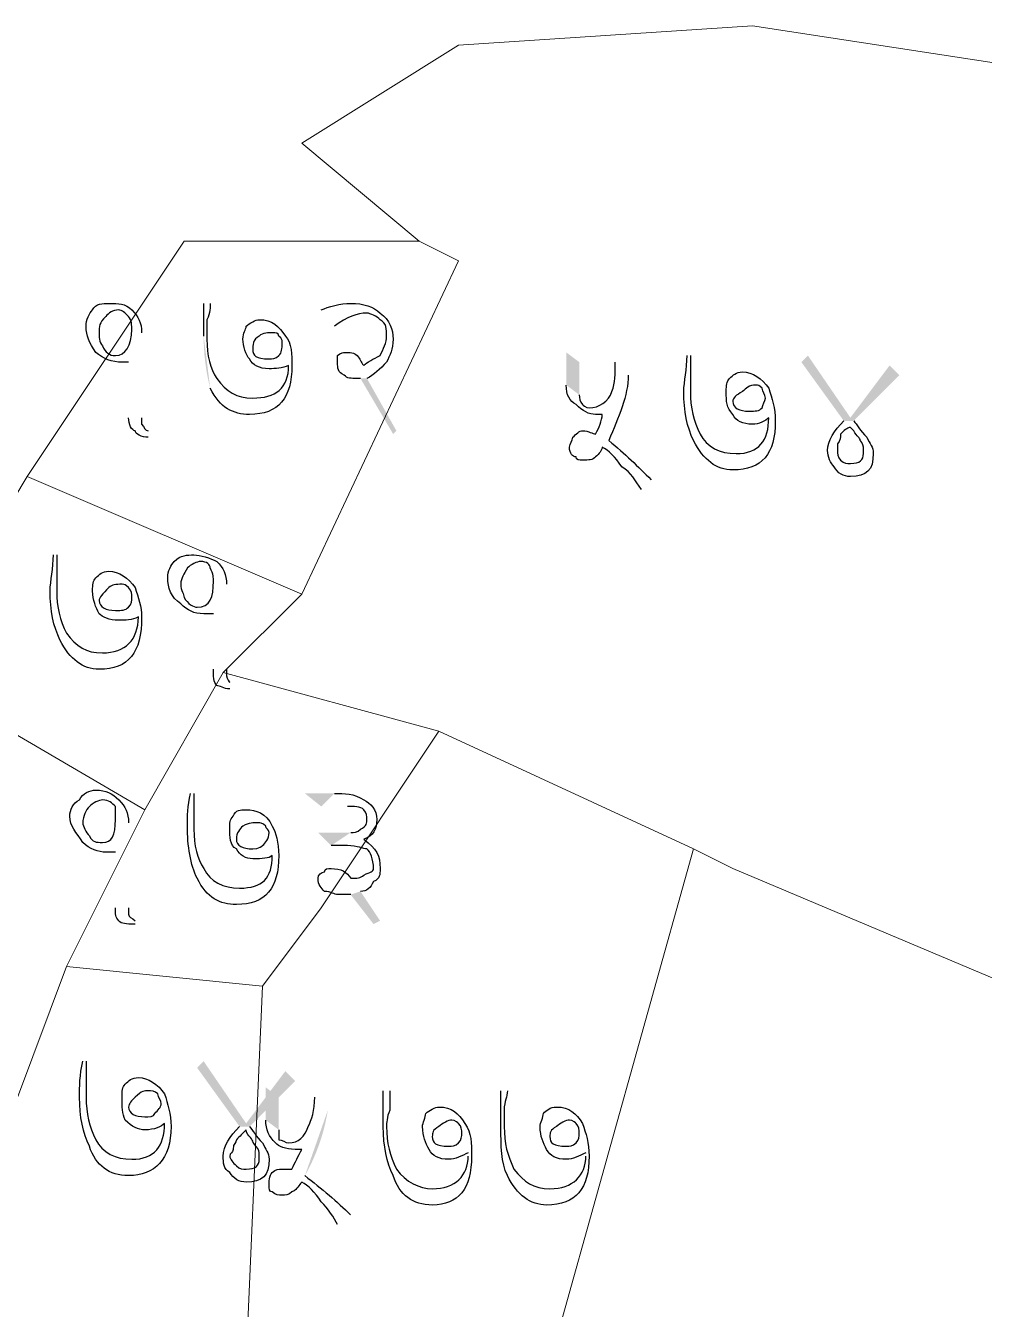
# Model space of a CAD drawing. Header units: metres. Extents: x 345912 to 349030, y 3061206 to 3061792.
# Drawn here: x 346100.48 to 346115.39, y 3061374.99 to 3061394.95 of the extents above; entities that cross this region are included whole.
import ezdxf

# ---------------------------------------------------------------- set-up
doc = ezdxf.new("R2010")
doc.units = ezdxf.units.M
doc.header["$MEASUREMENT"] = 0
doc.layers.add('PDF5_Geometry', color=7, linetype='Continuous')
doc.layers.add('PDF5_Solid Fills', color=7, linetype='Continuous')

msp = doc.modelspace()

# ---------------------------------------------------------------- hatches: boundary and pattern name
at = {"layer": 'PDF5_Solid Fills', "transparency": 33554559}
h = msp.add_hatch(color=256, dxfattribs=at)
h.paths.add_polyline_path([(346102.28373, 3061390.17124), (346102.28373, 3061388.85044)], flags=0)
h.paths.add_polyline_path([(346102.38533, 3061388.64724), (346102.38533, 3061388.54564)], flags=0)
h.paths.add_polyline_path([(346103.24893, 3061390.12044, 0.06459422), (346103.35053, 3061389.30764)], flags=0)
h.paths.add_polyline_path([(346103.24893, 3061390.62844), (346103.35053, 3061390.62844)], flags=0)
h.paths.add_polyline_path([(346104.56973, 3061389.66324), (346104.56973, 3061389.66324)], flags=0)
h.paths.add_polyline_path([(346105.28093, 3061390.27284), (346105.07773, 3061390.52684)], flags=0)
h.paths.add_polyline_path([(346105.78893, 3061389.46004), (346106.24613, 3061388.64724), (346106.19533, 3061388.59644), (346105.68733, 3061389.46004)], flags=0)
h = msp.add_hatch(color=256, dxfattribs=at)
h.paths.add_polyline_path([(346109.64974, 3061389.71404), (346109.85294, 3061389.51084)], flags=0)
h.paths.add_polyline_path([(346110.20854, 3061387.88524), (346110.05614, 3061387.73284)], flags=0)
h.paths.add_polyline_path([(346108.88774, 3061389.35844), (346108.88774, 3061389.86644), (346109.09094, 3061389.71404), (346109.09094, 3061389.20604)], flags=0)
h.paths.add_polyline_path([(346110.76734, 3061389.81564), (346110.81814, 3061389.81564)], flags=0)
h.paths.add_polyline_path([(346112.03734, 3061388.85044), (346112.03734, 3061388.85044)], flags=0)
h.paths.add_polyline_path([(346113.20574, 3061388.79964), (346112.54534, 3061389.71404), (346112.64694, 3061389.81564), (346113.30734, 3061388.85044), (346113.91694, 3061389.66324), (346114.06934, 3061389.51084), (346113.35814, 3061388.79964)], flags=0)
h = msp.add_hatch(color=256, dxfattribs=at)
h.paths.add_polyline_path([(346102.08054, 3061382.55123), (346102.08054, 3061381.23043)], flags=0)
h.paths.add_polyline_path([(346102.18214, 3061381.02723), (346102.18214, 3061380.97643)], flags=0)
h.paths.add_polyline_path([(346103.04574, 3061383.00843), (346103.09654, 3061383.00843)], flags=0)
h.paths.add_polyline_path([(346104.31574, 3061382.04323), (346104.31574, 3061382.04323)], flags=0)
h.paths.add_polyline_path([(346105.07774, 3061382.80523), (346104.82374, 3061383.00843), (346105.28094, 3061383.00843)], flags=0)
h.paths.add_polyline_path([(346105.68734, 3061381.48443), (346105.99214, 3061381.02723), (346105.89054, 3061380.97643), (346105.53494, 3061381.43363)], flags=0)
h.paths.add_polyline_path([(346105.23014, 3061382.19563), (346105.02694, 3061382.39883), (346105.53494, 3061382.39883)], flags=0)
h = msp.add_hatch(color=256, dxfattribs=at)
h.paths.add_polyline_path([(346100.40414, 3061378.38564), (346100.40414, 3061377.06484)], flags=0)
h.paths.add_polyline_path([(346100.45494, 3061376.86164), (346100.45494, 3061376.76004)], flags=0)
h.paths.add_polyline_path([(346101.36934, 3061378.84284), (346101.42014, 3061378.84284)], flags=0)
h.paths.add_polyline_path([(346102.63934, 3061377.87764), (346102.63934, 3061377.87764)], flags=0)
h.paths.add_polyline_path([(346103.80774, 3061377.82684), (346103.14734, 3061378.74124), (346103.24894, 3061378.84284), (346103.90934, 3061377.87764), (346104.51894, 3061378.69044), (346104.67134, 3061378.53804), (346103.96014, 3061377.82684)], flags=0)
h = msp.add_hatch(color=256, dxfattribs=at)
h.paths.add_polyline_path([(346104.97613, 3061378.28403), (346105.17933, 3061378.08083)], flags=0)
h.paths.add_polyline_path([(346104.82373, 3061377.06483, 0.08894398), (346105.17933, 3061378.08083)], flags=0)
h.paths.add_polyline_path([(346105.53493, 3061376.45523), (346105.33173, 3061376.30283)], flags=0)
h.paths.add_polyline_path([(346104.21413, 3061377.92843), (346104.21413, 3061378.43643), (346104.41733, 3061378.28403), (346104.41733, 3061377.77603)], flags=0)
h.paths.add_polyline_path([(346106.04293, 3061378.38563), (346106.14453, 3061378.38563)], flags=0)
h.paths.add_polyline_path([(346107.36373, 3061377.36963), (346107.36373, 3061377.42043)], flags=0)
h.paths.add_polyline_path([(346107.87173, 3061378.38563), (346107.97333, 3061378.38563)], flags=0)
h.paths.add_polyline_path([(346109.19253, 3061377.36963), (346109.19253, 3061377.42043)], flags=0)

# ---------------------------------------------------------------- linework, layer by layer
at = {"layer": 'PDF5_Geometry', "lineweight": 9}
msp.add_lwpolyline([(346115.74574, 3061394.33684), (346111.78333, 3061394.94644), (346107.21134, 3061394.64164), (346104.77294, 3061393.11764), (346106.60175, 3061391.59364), (346102.94414, 3061391.59364), (346100.50574, 3061387.93604), (346098.67694, 3061384.88803), (346095.01933, 3061379.70645), (346099.28653, 3061375.43925), (346099.28653, 3061373.61044), (346098.98175, 3061369.95284), (346100.20094, 3061366.60004), (346085.26574, 3061365.99044)], dxfattribs=at)
msp.add_lwpolyline([(346115.74574, 3061394.33684), (346111.78333, 3061394.94644), (346107.21134, 3061394.64164), (346104.77294, 3061393.11764), (346106.60175, 3061391.59364), (346102.94414, 3061391.59364), (346100.50574, 3061387.93604), (346098.67694, 3061384.88803), (346095.01933, 3061379.70645), (346099.28653, 3061375.43925), (346099.28653, 3061373.61044), (346098.98175, 3061369.95284), (346100.20094, 3061366.60004), (346085.26574, 3061365.99044)], dxfattribs=at)
for points in [[(346116.96493, 3061394.33684), (346117.26974, 3061379.40164), (346111.47854, 3061381.84004), (346110.86895, 3061382.14485), (346106.90653, 3061383.97365), (346103.55373, 3061384.88803), (346104.77294, 3061386.10724), (346107.21134, 3061391.28884), (346106.60175, 3061391.59364), (346104.77294, 3061393.11764), (346107.21134, 3061394.64164), (346111.78333, 3061394.94644), (346115.74574, 3061394.33684)], [(346116.96493, 3061394.33684), (346117.26974, 3061379.40164), (346111.47854, 3061381.84004), (346110.86895, 3061382.14485), (346106.90653, 3061383.97365), (346103.55373, 3061384.88803), (346104.77294, 3061386.10724), (346107.21134, 3061391.28884), (346106.60175, 3061391.59364), (346104.77294, 3061393.11764), (346107.21134, 3061394.64164), (346111.78333, 3061394.94644), (346115.74574, 3061394.33684)], [(346106.60175, 3061391.59364), (346107.21134, 3061391.28884), (346104.77294, 3061386.10724), (346100.50574, 3061387.93604), (346102.94414, 3061391.59364)], [(346106.60175, 3061391.59364), (346107.21134, 3061391.28884), (346104.77294, 3061386.10724), (346100.50574, 3061387.93604), (346102.94414, 3061391.59364)], [(346104.77294, 3061386.10724), (346103.55373, 3061384.88803), (346102.33455, 3061382.75444), (346098.67694, 3061384.88803), (346100.50574, 3061387.93604)], [(346104.77294, 3061386.10724), (346103.55373, 3061384.88803), (346102.33455, 3061382.75444), (346098.67694, 3061384.88803), (346100.50574, 3061387.93604)], [(346102.33455, 3061382.75444), (346101.11534, 3061380.31604), (346099.28653, 3061375.43925), (346095.01933, 3061379.70645), (346098.67694, 3061384.88803)], [(346102.33455, 3061382.75444), (346101.11534, 3061380.31604), (346099.28653, 3061375.43925), (346095.01933, 3061379.70645), (346098.67694, 3061384.88803)], [(346106.90653, 3061383.97365), (346105.07773, 3061381.23044), (346104.16333, 3061380.01123), (346101.11534, 3061380.31604), (346102.33455, 3061382.75444), (346103.55373, 3061384.88803)], [(346106.90653, 3061383.97365), (346105.07773, 3061381.23044), (346104.16333, 3061380.01123), (346101.11534, 3061380.31604), (346102.33455, 3061382.75444), (346103.55373, 3061384.88803)], [(346110.86895, 3061382.14485), (346108.73534, 3061374.52485), (346106.60175, 3061366.60004), (346105.68734, 3061366.90485), (346104.16333, 3061367.51444), (346103.85854, 3061373.00085), (346104.16333, 3061380.01123), (346105.07773, 3061381.23044), (346106.90653, 3061383.97365)], [(346110.86895, 3061382.14485), (346108.73534, 3061374.52485), (346106.60175, 3061366.60004), (346105.68734, 3061366.90485), (346104.16333, 3061367.51444), (346103.85854, 3061373.00085), (346104.16333, 3061380.01123), (346105.07773, 3061381.23044), (346106.90653, 3061383.97365)], [(346117.26974, 3061379.40164), (346117.57455, 3061379.40164), (346118.18414, 3061379.40164), (346120.62254, 3061379.40164), (346120.62254, 3061376.35365), (346116.35534, 3061365.07604), (346115.13613, 3061365.07604), (346107.82094, 3061366.29523), (346106.60175, 3061366.60004), (346108.73534, 3061374.52485), (346110.86895, 3061382.14485), (346111.47854, 3061381.84004)], [(346117.26974, 3061379.40164), (346117.57455, 3061379.40164), (346118.18414, 3061379.40164), (346120.62254, 3061379.40164), (346120.62254, 3061376.35365), (346116.35534, 3061365.07604), (346115.13613, 3061365.07604), (346107.82094, 3061366.29523), (346106.60175, 3061366.60004), (346108.73534, 3061374.52485), (346110.86895, 3061382.14485), (346111.47854, 3061381.84004)], [(346104.16333, 3061380.01123), (346103.85854, 3061373.00085), (346099.28653, 3061373.61044), (346099.28653, 3061375.43925), (346101.11534, 3061380.31604)], [(346104.16333, 3061380.01123), (346103.85854, 3061373.00085), (346099.28653, 3061373.61044), (346099.28653, 3061375.43925), (346101.11534, 3061380.31604)]]:
    msp.add_lwpolyline(points, close=True, dxfattribs=at)
at = {"layer": 'PDF5_Geometry', "lineweight": 25}
for points in [[(346101.42013, 3061390.27284), (346101.42013, 3061390.37444), (346101.47093, 3061390.47604), (346101.52173, 3061390.52684)], [(346101.52173, 3061390.52684), (346101.57253, 3061390.62844), (346101.67413, 3061390.62844), (346101.77573, 3061390.62844)], [(346101.92813, 3061390.52684), (346101.82653, 3061390.52684), (346101.77573, 3061390.47604), (346101.72493, 3061390.42524)], [(346101.77573, 3061390.62844), (346101.92813, 3061390.62844), (346102.02973, 3061390.62844), (346102.13133, 3061390.52684)], [(346102.08053, 3061390.42524), (346102.02973, 3061390.47604), (346101.97893, 3061390.52684), (346101.92813, 3061390.52684)], [(346102.13133, 3061390.52684), (346102.23293, 3061390.42524), (346102.28373, 3061390.32364), (346102.28373, 3061390.17124)], [(346103.24893, 3061390.12044), (346103.24893, 3061390.27284), (346103.24893, 3061390.42524), (346103.24893, 3061390.62844)], [(346103.35053, 3061390.62844), (346103.35053, 3061390.57764), (346103.35053, 3061390.47604), (346103.29973, 3061390.37444)], [(346105.07773, 3061390.52684), (346105.17933, 3061390.57764), (346105.38253, 3061390.62844), (346105.53493, 3061390.62844)], [(346105.78893, 3061390.47604), (346105.63653, 3061390.47604), (346105.48413, 3061390.42524), (346105.28093, 3061390.27284)], [(346105.53493, 3061390.62844), (346105.73813, 3061390.62844), (346105.89053, 3061390.57764), (346105.99213, 3061390.47604)], [(346105.99213, 3061390.37444), (346105.94133, 3061390.42524), (346105.83973, 3061390.47604), (346105.78893, 3061390.47604)], [(346105.99213, 3061390.47604), (346106.14453, 3061390.37444), (346106.19533, 3061390.22204), (346106.19533, 3061390.06964)], [(346101.72493, 3061390.42524), (346101.62333, 3061390.32364), (346101.62333, 3061390.27284), (346101.62333, 3061390.17124)], [(346102.13133, 3061390.22204), (346102.13133, 3061390.27284), (346102.13133, 3061390.37444), (346102.08053, 3061390.42524)], [(346103.29973, 3061390.37444), (346103.29973, 3061390.22204), (346103.29973, 3061390.17124), (346103.29973, 3061390.06964)], [(346103.90933, 3061390.27284), (346103.96013, 3061390.32364), (346104.06173, 3061390.37444), (346104.11253, 3061390.37444)], [(346104.11253, 3061390.37444), (346104.31573, 3061390.37444), (346104.41733, 3061390.27284), (346104.51893, 3061390.12044)], [(346106.09373, 3061390.12044), (346106.09373, 3061390.22204), (346106.09373, 3061390.32364), (346105.99213, 3061390.37444)], [(346101.57253, 3061389.86644), (346101.47093, 3061390.01884), (346101.42013, 3061390.12044), (346101.42013, 3061390.27284)], [(346101.62333, 3061390.17124), (346101.62333, 3061390.12044), (346101.62333, 3061390.01884), (346101.67413, 3061389.96804)], [(346101.87733, 3061389.81564), (346102.02973, 3061389.81564), (346102.13133, 3061389.96804), (346102.13133, 3061390.22204)], [(346103.85853, 3061390.06964), (346103.85853, 3061390.17124), (346103.90933, 3061390.22204), (346103.90933, 3061390.27284)], [(346104.11253, 3061390.12044), (346104.01093, 3061390.06964), (346104.01093, 3061389.96804), (346104.01093, 3061389.91724)], [(346104.31573, 3061390.17124), (346104.26493, 3061390.17124), (346104.16333, 3061390.17124), (346104.11253, 3061390.12044)], [(346104.41733, 3061390.12044), (346104.41733, 3061390.17124), (346104.36653, 3061390.17124), (346104.31573, 3061390.17124)], [(346104.46813, 3061390.01884), (346104.46813, 3061390.06964), (346104.46813, 3061390.06964), (346104.41733, 3061390.12044)], [(346104.51893, 3061390.12044), (346104.62053, 3061390.01884), (346104.62053, 3061389.81564), (346104.62053, 3061389.66324)], [(346105.99213, 3061389.81564), (346106.04293, 3061389.91724), (346106.09373, 3061390.01884), (346106.09373, 3061390.12044)], [(346101.67413, 3061389.96804), (346101.72493, 3061389.86644), (346101.77573, 3061389.81564), (346101.87733, 3061389.81564)], [(346103.29973, 3061390.06964), (346103.29973, 3061389.81564), (346103.35053, 3061389.61244), (346103.45213, 3061389.46004)], [(346103.96013, 3061389.76484), (346103.90933, 3061389.81564), (346103.85853, 3061389.96804), (346103.85853, 3061390.06964)], [(346104.01093, 3061389.91724), (346104.01093, 3061389.81564), (346104.06173, 3061389.76484), (346104.26493, 3061389.76484)], [(346104.41733, 3061389.81564), (346104.46813, 3061389.86644), (346104.46813, 3061389.91724), (346104.46813, 3061390.01884)], [(346106.19533, 3061390.06964), (346106.19533, 3061389.91724), (346106.14453, 3061389.81564), (346106.09373, 3061389.71404)], [(346101.97893, 3061389.71404), (346101.82653, 3061389.71404), (346101.67413, 3061389.76484), (346101.57253, 3061389.86644)], [(346102.08053, 3061389.71404), (346102.02973, 3061389.71404), (346102.02973, 3061389.71404), (346101.97893, 3061389.71404)], [(346104.26493, 3061389.61244), (346104.11253, 3061389.61244), (346104.01093, 3061389.66324), (346103.96013, 3061389.76484)], [(346104.26493, 3061389.76484), (346104.31573, 3061389.76484), (346104.36653, 3061389.76484), (346104.41733, 3061389.81564)], [(346105.33173, 3061389.81564), (346105.38253, 3061389.86644), (346105.43333, 3061389.86644), (346105.43333, 3061389.86644)], [(346105.33173, 3061389.71404), (346105.33173, 3061389.76484), (346105.33173, 3061389.81564), (346105.33173, 3061389.81564)], [(346105.43333, 3061389.51084), (346105.33173, 3061389.56164), (346105.33173, 3061389.61244), (346105.33173, 3061389.71404)], [(346105.43333, 3061389.86644), (346105.53493, 3061389.86644), (346105.58573, 3061389.86644), (346105.63653, 3061389.81564)], [(346105.63653, 3061389.81564), (346105.68733, 3061389.76484), (346105.68733, 3061389.71404), (346105.73813, 3061389.66324)], [(346105.73813, 3061389.66324), (346105.78893, 3061389.71404), (346105.89053, 3061389.76484), (346105.99213, 3061389.81564)], [(346106.09373, 3061389.71404), (346105.99213, 3061389.61244), (346105.89053, 3061389.51084), (346105.78893, 3061389.46004)], [(346109.59894, 3061389.25684), (346109.64974, 3061389.40924), (346109.64974, 3061389.51084), (346109.64974, 3061389.71404)], [(346110.71654, 3061389.25684), (346110.71654, 3061389.40924), (346110.76734, 3061389.61244), (346110.76734, 3061389.81564)], [(346110.81814, 3061389.81564), (346110.81814, 3061389.76484), (346110.81814, 3061389.66324), (346110.81814, 3061389.51084)], [(346104.62053, 3061389.66324), (346104.62053, 3061389.15524), (346104.41733, 3061388.90124), (346103.96013, 3061388.90124)], [(346104.01093, 3061389.15524), (346104.36653, 3061389.15524), (346104.56973, 3061389.30764), (346104.56973, 3061389.66324)], [(346104.56973, 3061389.66324), (346104.46813, 3061389.61244), (346104.36653, 3061389.61244), (346104.26493, 3061389.61244)], [(346105.63653, 3061389.46004), (346105.53493, 3061389.46004), (346105.48413, 3061389.46004), (346105.43333, 3061389.51084)], [(346109.85294, 3061389.51084), (346109.85294, 3061389.20604), (346109.70054, 3061388.85044), (346109.54814, 3061388.49484)], [(346110.81814, 3061389.51084), (346110.81814, 3061389.40924), (346110.81814, 3061389.30764), (346110.81814, 3061389.25684)], [(346111.42774, 3061389.46004), (346111.47854, 3061389.51084), (346111.52934, 3061389.56164), (346111.63094, 3061389.56164)], [(346111.63094, 3061389.56164), (346111.78334, 3061389.56164), (346111.93574, 3061389.46004), (346112.03734, 3061389.30764)], [(346103.96013, 3061388.90124), (346103.70613, 3061388.90124), (346103.50293, 3061389.00284), (346103.35053, 3061389.30764)], [(346103.45213, 3061389.46004), (346103.60453, 3061389.25684), (346103.75693, 3061389.15524), (346104.01093, 3061389.15524)], [(346105.68733, 3061389.46004), (346105.68733, 3061389.46004), (346105.63653, 3061389.46004), (346105.63653, 3061389.46004)], [(346109.04014, 3061389.05364), (346108.93854, 3061389.10444), (346108.88774, 3061389.20604), (346108.88774, 3061389.35844)], [(346111.37694, 3061389.25684), (346111.37694, 3061389.35844), (346111.37694, 3061389.40924), (346111.42774, 3061389.46004)], [(346111.83414, 3061389.35844), (346111.73254, 3061389.35844), (346111.68174, 3061389.30764), (346111.63094, 3061389.25684)], [(346111.93574, 3061389.30764), (346111.88494, 3061389.35844), (346111.88494, 3061389.35844), (346111.83414, 3061389.35844)], [(346111.98654, 3061389.15524), (346111.98654, 3061389.20604), (346111.93574, 3061389.25684), (346111.93574, 3061389.30764)], [(346112.03734, 3061389.30764), (346112.08814, 3061389.15524), (346112.13894, 3061389.00284), (346112.13894, 3061388.79964)], [(346109.09094, 3061389.20604), (346109.09094, 3061389.15524), (346109.09094, 3061389.10444), (346109.14174, 3061389.05364)], [(346109.24334, 3061389.00284), (346109.39574, 3061389.00284), (346109.54814, 3061389.10444), (346109.59894, 3061389.25684)], [(346110.86894, 3061388.49484), (346110.76734, 3061388.69804), (346110.71654, 3061388.95204), (346110.71654, 3061389.25684)], [(346110.81814, 3061389.25684), (346110.81814, 3061389.00284), (346110.86894, 3061388.79964), (346110.97054, 3061388.59644)], [(346111.47854, 3061388.90124), (346111.37694, 3061389.00284), (346111.37694, 3061389.10444), (346111.37694, 3061389.25684)], [(346111.63094, 3061389.25684), (346111.52934, 3061389.20604), (346111.47854, 3061389.15524), (346111.47854, 3061389.10444)], [(346111.47854, 3061389.10444), (346111.47854, 3061389.00284), (346111.58014, 3061388.95204), (346111.73254, 3061388.95204)], [(346111.93574, 3061389.00284), (346111.93574, 3061389.05364), (346111.98654, 3061389.10444), (346111.98654, 3061389.15524)], [(346109.34494, 3061388.90124), (346109.24334, 3061388.90124), (346109.14174, 3061388.95204), (346109.04014, 3061389.05364)], [(346109.14174, 3061389.05364), (346109.14174, 3061389.05364), (346109.19254, 3061389.00284), (346109.24334, 3061389.00284)], [(346109.34494, 3061388.59644), (346109.39574, 3061388.69804), (346109.44654, 3061388.79964), (346109.44654, 3061388.90124)], [(346109.44654, 3061388.90124), (346109.44654, 3061388.90124), (346109.39574, 3061388.90124), (346109.34494, 3061388.90124)], [(346111.78334, 3061388.74884), (346111.63094, 3061388.74884), (346111.52934, 3061388.79964), (346111.47854, 3061388.90124)], [(346111.73254, 3061388.95204), (346111.83414, 3061388.95204), (346111.88494, 3061388.95204), (346111.93574, 3061389.00284)], [(346102.18213, 3061388.64724), (346102.13133, 3061388.64724), (346102.08053, 3061388.74884), (346102.08053, 3061388.85044)], [(346102.28373, 3061388.85044), (346102.28373, 3061388.79964), (346102.28373, 3061388.74884), (346102.28373, 3061388.74884)], [(346102.28373, 3061388.74884), (346102.33453, 3061388.69804), (346102.33453, 3061388.64724), (346102.38533, 3061388.64724)], [(346112.13894, 3061388.79964), (346112.13894, 3061388.29164), (346111.93574, 3061388.03764), (346111.47854, 3061388.03764)], [(346111.52934, 3061388.29164), (346111.88494, 3061388.29164), (346112.03734, 3061388.49484), (346112.03734, 3061388.85044)], [(346112.03734, 3061388.85044), (346111.98654, 3061388.79964), (346111.88494, 3061388.74884), (346111.78334, 3061388.74884)], [(346112.95174, 3061388.34244), (346112.95174, 3061388.49484), (346113.05334, 3061388.64724), (346113.20574, 3061388.79964)], [(346113.30734, 3061388.69804), (346113.25654, 3061388.69804), (346113.20574, 3061388.64724), (346113.15494, 3061388.59644)], [(346113.35814, 3061388.64724), (346113.35814, 3061388.64724), (346113.30734, 3061388.69804), (346113.30734, 3061388.69804)], [(346113.35814, 3061388.79964), (346113.40894, 3061388.74884), (346113.45974, 3061388.64724), (346113.56134, 3061388.54564)], [(346102.38533, 3061388.54564), (346102.28373, 3061388.54564), (346102.18213, 3061388.59644), (346102.18213, 3061388.64724)], [(346108.93854, 3061388.39324), (346108.93854, 3061388.44404), (346108.98934, 3061388.49484), (346108.98934, 3061388.54564)], [(346108.98934, 3061388.54564), (346109.04014, 3061388.59644), (346109.09094, 3061388.64724), (346109.14174, 3061388.64724)], [(346109.14174, 3061388.64724), (346109.24334, 3061388.64724), (346109.29414, 3061388.59644), (346109.34494, 3061388.59644)], [(346109.54814, 3061388.49484), (346109.80214, 3061388.29164), (346110.00534, 3061388.08844), (346110.20854, 3061387.88524)], [(346111.47854, 3061388.03764), (346111.22454, 3061388.03764), (346111.02134, 3061388.19004), (346110.86894, 3061388.49484)], [(346110.97054, 3061388.59644), (346111.07214, 3061388.39324), (346111.27534, 3061388.29164), (346111.52934, 3061388.29164)], [(346113.15494, 3061388.59644), (346113.15494, 3061388.54564), (346113.15494, 3061388.49484), (346113.10414, 3061388.44404)], [(346113.45974, 3061388.49484), (346113.45974, 3061388.54564), (346113.40894, 3061388.54564), (346113.35814, 3061388.64724)], [(346113.51054, 3061388.39324), (346113.51054, 3061388.44404), (346113.45974, 3061388.49484), (346113.45974, 3061388.49484)], [(346113.56134, 3061388.54564), (346113.61214, 3061388.44404), (346113.66294, 3061388.39324), (346113.66294, 3061388.29164)], [(346109.04014, 3061388.24084), (346108.98934, 3061388.24084), (346108.93854, 3061388.29164), (346108.93854, 3061388.39324)], [(346109.44654, 3061388.39324), (346109.44654, 3061388.34244), (346109.39574, 3061388.29164), (346109.34494, 3061388.24084)], [(346109.75134, 3061388.08844), (346109.64974, 3061388.24084), (346109.54814, 3061388.34244), (346109.44654, 3061388.39324)], [(346113.05334, 3061388.08844), (346113.00254, 3061388.13924), (346112.95174, 3061388.24084), (346112.95174, 3061388.34244)], [(346113.10414, 3061388.44404), (346113.10414, 3061388.39324), (346113.10414, 3061388.39324), (346113.10414, 3061388.34244)], [(346113.10414, 3061388.34244), (346113.10414, 3061388.29164), (346113.10414, 3061388.24084), (346113.15494, 3061388.19004)], [(346113.30734, 3061388.13924), (346113.45974, 3061388.13924), (346113.51054, 3061388.19004), (346113.51054, 3061388.29164)], [(346113.66294, 3061388.29164), (346113.66294, 3061388.03764), (346113.56134, 3061387.93604), (346113.30734, 3061387.93604)], [(346113.51054, 3061388.29164), (346113.51054, 3061388.29164), (346113.51054, 3061388.34244), (346113.51054, 3061388.39324)], [(346109.14174, 3061388.19004), (346109.09094, 3061388.19004), (346109.04014, 3061388.19004), (346109.04014, 3061388.24084)], [(346109.34494, 3061388.24084), (346109.29414, 3061388.19004), (346109.24334, 3061388.19004), (346109.14174, 3061388.19004)], [(346110.05614, 3061387.73284), (346109.95454, 3061387.88524), (346109.90374, 3061387.98684), (346109.75134, 3061388.08844)], [(346113.30734, 3061387.93604), (346113.20574, 3061387.93604), (346113.10414, 3061387.98684), (346113.05334, 3061388.08844)], [(346113.15494, 3061388.19004), (346113.20574, 3061388.13924), (346113.25654, 3061388.13924), (346113.30734, 3061388.13924)], [(346100.86133, 3061386.15803), (346100.86133, 3061386.31043), (346100.91213, 3061386.51363), (346100.91213, 3061386.71683)], [(346100.96293, 3061386.71683), (346100.96293, 3061386.66603), (346100.96293, 3061386.56443), (346100.96293, 3061386.46283)], [(346102.79173, 3061386.61523), (346102.89333, 3061386.71683), (346102.99493, 3061386.71683), (346103.09653, 3061386.71683)], [(346103.09653, 3061386.71683), (346103.19813, 3061386.71683), (346103.35053, 3061386.66603), (346103.45213, 3061386.61523)], [(346102.69013, 3061386.36123), (346102.69013, 3061386.46283), (346102.74093, 3061386.56443), (346102.79173, 3061386.61523)], [(346102.99493, 3061386.51363), (346102.94413, 3061386.41203), (346102.89333, 3061386.36123), (346102.89333, 3061386.25963)], [(346103.19813, 3061386.61523), (346103.14733, 3061386.61523), (346103.04573, 3061386.56443), (346102.99493, 3061386.51363)], [(346103.35053, 3061386.51363), (346103.35053, 3061386.56443), (346103.29973, 3061386.61523), (346103.19813, 3061386.61523)], [(346103.40133, 3061386.31043), (346103.40133, 3061386.36123), (346103.40133, 3061386.41203), (346103.35053, 3061386.51363)], [(346103.45213, 3061386.61523), (346103.55373, 3061386.51363), (346103.60453, 3061386.41203), (346103.60453, 3061386.25963)], [(346100.96293, 3061386.46283), (346100.96293, 3061386.31043), (346100.96293, 3061386.20883), (346100.96293, 3061386.15803)], [(346101.52173, 3061386.15803), (346101.52173, 3061386.25963), (346101.52173, 3061386.31043), (346101.57253, 3061386.36123)], [(346101.57253, 3061386.36123), (346101.62333, 3061386.41203), (346101.67413, 3061386.46283), (346101.77573, 3061386.46283)], [(346101.77573, 3061386.46283), (346101.92813, 3061386.46283), (346102.08053, 3061386.36123), (346102.18213, 3061386.20883)], [(346102.89333, 3061385.95483), (346102.74093, 3061386.05643), (346102.69013, 3061386.20883), (346102.69013, 3061386.36123)], [(346103.14733, 3061385.90403), (346103.35053, 3061385.90403), (346103.40133, 3061386.05643), (346103.40133, 3061386.31043)], [(346101.01373, 3061385.39603), (346100.91213, 3061385.59923), (346100.86133, 3061385.85323), (346100.86133, 3061386.15803)], [(346100.96293, 3061386.15803), (346100.96293, 3061385.90403), (346101.01373, 3061385.70083), (346101.11533, 3061385.49763)], [(346101.62333, 3061385.80243), (346101.57253, 3061385.90403), (346101.52173, 3061386.00563), (346101.52173, 3061386.15803)], [(346101.77573, 3061386.20883), (346101.67413, 3061386.10723), (346101.62333, 3061386.05643), (346101.62333, 3061386.00563)], [(346101.97893, 3061386.25963), (346101.87733, 3061386.25963), (346101.82653, 3061386.25963), (346101.77573, 3061386.20883)], [(346102.08053, 3061386.20883), (346102.02973, 3061386.25963), (346102.02973, 3061386.25963), (346101.97893, 3061386.25963)], [(346102.13133, 3061386.05643), (346102.13133, 3061386.10723), (346102.13133, 3061386.15803), (346102.08053, 3061386.20883)], [(346102.18213, 3061386.20883), (346102.23293, 3061386.05643), (346102.28373, 3061385.90403), (346102.28373, 3061385.75163)], [(346102.89333, 3061386.25963), (346102.89333, 3061386.15803), (346102.94413, 3061386.10723), (346102.94413, 3061386.05643)], [(346101.62333, 3061386.00563), (346101.62333, 3061385.90403), (346101.72493, 3061385.85323), (346101.87733, 3061385.85323)], [(346101.87733, 3061385.85323), (346101.97893, 3061385.85323), (346102.02973, 3061385.85323), (346102.08053, 3061385.90403)], [(346102.08053, 3061385.90403), (346102.13133, 3061385.95483), (346102.13133, 3061386.00563), (346102.13133, 3061386.05643)], [(346103.24893, 3061385.80243), (346103.09653, 3061385.80243), (346102.99493, 3061385.85323), (346102.89333, 3061385.95483)], [(346102.94413, 3061386.05643), (346102.99493, 3061385.95483), (346103.09653, 3061385.90403), (346103.14733, 3061385.90403)], [(346101.92813, 3061385.70083), (346101.77573, 3061385.70083), (346101.67413, 3061385.75163), (346101.62333, 3061385.80243)], [(346102.28373, 3061385.75163), (346102.28373, 3061385.19283), (346102.08053, 3061384.93883), (346101.62333, 3061384.93883)], [(346101.67413, 3061385.19283), (346102.02973, 3061385.19283), (346102.23293, 3061385.39603), (346102.23293, 3061385.75163)], [(346102.23293, 3061385.75163), (346102.13133, 3061385.70083), (346102.02973, 3061385.70083), (346101.92813, 3061385.70083)], [(346103.40133, 3061385.80243), (346103.35053, 3061385.80243), (346103.29973, 3061385.80243), (346103.24893, 3061385.80243)], [(346101.11533, 3061385.49763), (346101.26773, 3061385.29443), (346101.42013, 3061385.19283), (346101.67413, 3061385.19283)], [(346101.62333, 3061384.93883), (346101.36933, 3061384.93883), (346101.16613, 3061385.09123), (346101.01373, 3061385.39603)], [(346103.45213, 3061384.68483), (346103.40133, 3061384.73563), (346103.40133, 3061384.83723), (346103.40133, 3061384.93883)], [(346103.60453, 3061384.93883), (346103.60453, 3061384.88803), (346103.60453, 3061384.83723), (346103.60453, 3061384.83723)], [(346103.60453, 3061384.83723), (346103.60453, 3061384.78643), (346103.65533, 3061384.73563), (346103.65533, 3061384.73563)], [(346103.65533, 3061384.63403), (346103.55373, 3061384.63403), (346103.50293, 3061384.68483), (346103.45213, 3061384.68483)], [(346101.16614, 3061382.65283), (346101.16614, 3061382.75443), (346101.21694, 3061382.85603), (346101.31854, 3061382.90683)], [(346101.31854, 3061382.90683), (346101.36934, 3061383.00843), (346101.47094, 3061383.05923), (346101.57254, 3061383.05923)], [(346101.67414, 3061382.90683), (346101.62334, 3061382.90683), (346101.52174, 3061382.85603), (346101.47094, 3061382.80523)], [(346101.57254, 3061383.05923), (346101.72494, 3061383.05923), (346101.82654, 3061383.00843), (346101.92814, 3061382.90683)], [(346101.87734, 3061382.80523), (346101.82654, 3061382.85603), (346101.77574, 3061382.90683), (346101.67414, 3061382.90683)], [(346101.92814, 3061382.90683), (346102.02974, 3061382.80523), (346102.08054, 3061382.70363), (346102.08054, 3061382.55123)], [(346102.99494, 3061382.50043), (346102.99494, 3061382.65283), (346102.99494, 3061382.80523), (346103.04574, 3061383.00843)], [(346103.09654, 3061383.00843), (346103.09654, 3061382.95763), (346103.09654, 3061382.85603), (346103.09654, 3061382.75443)], [(346105.28094, 3061383.00843), (346105.43334, 3061383.00843), (346105.58574, 3061383.00843), (346105.73814, 3061382.90683)], [(346105.73814, 3061382.90683), (346105.83974, 3061382.85603), (346105.94134, 3061382.75443), (346105.94134, 3061382.60203)], [(346101.47094, 3061382.80523), (346101.42014, 3061382.75443), (346101.36934, 3061382.65283), (346101.36934, 3061382.55123)], [(346101.87734, 3061382.60203), (346101.87734, 3061382.65283), (346101.87734, 3061382.75443), (346101.87734, 3061382.80523)], [(346103.09654, 3061382.75443), (346103.09654, 3061382.60203), (346103.09654, 3061382.55123), (346103.09654, 3061382.44963)], [(346103.70614, 3061382.65283), (346103.75694, 3061382.75443), (346103.80774, 3061382.75443), (346103.90934, 3061382.75443)], [(346103.90934, 3061382.75443), (346104.06174, 3061382.75443), (346104.21414, 3061382.70363), (346104.31574, 3061382.50043)], [(346105.73814, 3061382.75443), (346105.68734, 3061382.80523), (346105.58574, 3061382.80523), (346105.48414, 3061382.80523)], [(346105.78894, 3061382.60203), (346105.78894, 3061382.65283), (346105.78894, 3061382.70363), (346105.73814, 3061382.75443)], [(346101.36934, 3061382.24643), (346101.26774, 3061382.39883), (346101.16614, 3061382.50043), (346101.16614, 3061382.65283)], [(346101.36934, 3061382.55123), (346101.36934, 3061382.50043), (346101.42014, 3061382.39883), (346101.47094, 3061382.34803)], [(346101.67414, 3061382.24643), (346101.82654, 3061382.24643), (346101.87734, 3061382.34803), (346101.87734, 3061382.60203)], [(346103.14734, 3061381.68763), (346103.04574, 3061381.89083), (346102.99494, 3061382.19563), (346102.99494, 3061382.50043)], [(346103.65534, 3061382.44963), (346103.65534, 3061382.55123), (346103.65534, 3061382.60203), (346103.70614, 3061382.65283)], [(346103.85854, 3061382.50043), (346103.80774, 3061382.44963), (346103.75694, 3061382.39883), (346103.75694, 3061382.29723)], [(346104.11254, 3061382.55123), (346104.01094, 3061382.55123), (346103.96014, 3061382.55123), (346103.85854, 3061382.50043)], [(346104.21414, 3061382.50043), (346104.16334, 3061382.55123), (346104.11254, 3061382.55123), (346104.11254, 3061382.55123)], [(346104.26494, 3061382.39883), (346104.26494, 3061382.44963), (346104.21414, 3061382.44963), (346104.21414, 3061382.50043)], [(346104.31574, 3061382.50043), (346104.36654, 3061382.39883), (346104.41734, 3061382.24643), (346104.41734, 3061382.04323)], [(346105.68734, 3061382.44963), (346105.78894, 3061382.50043), (346105.78894, 3061382.55123), (346105.78894, 3061382.60203)], [(346105.94134, 3061382.60203), (346105.94134, 3061382.44963), (346105.89054, 3061382.34803), (346105.73814, 3061382.29723)], [(346101.47094, 3061382.34803), (346101.52174, 3061382.24643), (346101.57254, 3061382.24643), (346101.67414, 3061382.24643)], [(346103.09654, 3061382.44963), (346103.09654, 3061382.19563), (346103.14734, 3061381.99243), (346103.24894, 3061381.84003)], [(346103.75694, 3061382.14483), (346103.65534, 3061382.19563), (346103.65534, 3061382.34803), (346103.65534, 3061382.44963)], [(346103.75694, 3061382.29723), (346103.75694, 3061382.19563), (346103.85854, 3061382.14483), (346104.01094, 3061382.14483)], [(346104.16334, 3061382.19563), (346104.21414, 3061382.24643), (346104.26494, 3061382.29723), (346104.26494, 3061382.39883)], [(346105.53494, 3061382.39883), (346105.58574, 3061382.39883), (346105.63654, 3061382.39883), (346105.68734, 3061382.44963)], [(346105.73814, 3061382.29723), (346105.94134, 3061382.14483), (346105.99214, 3061382.04323), (346105.99214, 3061381.84003)], [(346101.72494, 3061382.09403), (346101.62334, 3061382.09403), (346101.47094, 3061382.14483), (346101.36934, 3061382.24643)], [(346101.87734, 3061382.09403), (346101.82654, 3061382.09403), (346101.77574, 3061382.09403), (346101.72494, 3061382.09403)], [(346104.01094, 3061381.99243), (346103.90934, 3061381.99243), (346103.80774, 3061382.04323), (346103.75694, 3061382.14483)], [(346104.01094, 3061382.14483), (346104.11254, 3061382.14483), (346104.16334, 3061382.19563), (346104.16334, 3061382.19563)], [(346105.38254, 3061382.19563), (346105.33174, 3061382.19563), (346105.28094, 3061382.19563), (346105.23014, 3061382.19563)], [(346105.48414, 3061382.19563), (346105.48414, 3061382.19563), (346105.43334, 3061382.19563), (346105.38254, 3061382.19563)], [(346105.78894, 3061382.14483), (346105.73814, 3061382.14483), (346105.63654, 3061382.19563), (346105.48414, 3061382.19563)], [(346105.89054, 3061381.84003), (346105.89054, 3061381.99243), (346105.83974, 3061382.09403), (346105.78894, 3061382.14483)], [(346104.41734, 3061382.04323), (346104.41734, 3061381.53523), (346104.21414, 3061381.28123), (346103.75694, 3061381.28123)], [(346103.80774, 3061381.53523), (346104.16334, 3061381.53523), (346104.31574, 3061381.68763), (346104.31574, 3061382.04323)], [(346104.31574, 3061382.04323), (346104.26494, 3061381.99243), (346104.16334, 3061381.99243), (346104.01094, 3061381.99243)], [(346103.24894, 3061381.84003), (346103.35054, 3061381.63683), (346103.55374, 3061381.53523), (346103.80774, 3061381.53523)], [(346105.02694, 3061381.68763), (346105.02694, 3061381.73843), (346105.07774, 3061381.78923), (346105.12854, 3061381.78923)], [(346105.12854, 3061381.78923), (346105.12854, 3061381.84003), (346105.17934, 3061381.84003), (346105.23014, 3061381.84003)], [(346105.23014, 3061381.84003), (346105.38254, 3061381.84003), (346105.48414, 3061381.78923), (346105.53494, 3061381.68763)], [(346105.53494, 3061381.68763), (346105.63654, 3061381.68763), (346105.68734, 3061381.68763), (346105.73814, 3061381.73843)], [(346105.73814, 3061381.73843), (346105.83974, 3061381.78923), (346105.89054, 3061381.78923), (346105.89054, 3061381.84003)], [(346105.99214, 3061381.84003), (346105.99214, 3061381.73843), (346105.99214, 3061381.68763), (346105.89054, 3061381.63683)], [(346103.75694, 3061381.28123), (346103.50294, 3061381.28123), (346103.29974, 3061381.38283), (346103.14734, 3061381.68763)], [(346105.12854, 3061381.48443), (346105.07774, 3061381.53523), (346105.02694, 3061381.58603), (346105.02694, 3061381.68763)], [(346105.89054, 3061381.63683), (346105.83974, 3061381.53523), (346105.78894, 3061381.48443), (346105.68734, 3061381.48443)], [(346105.33174, 3061381.43363), (346105.28094, 3061381.43363), (346105.23014, 3061381.48443), (346105.12854, 3061381.48443)], [(346105.53494, 3061381.43363), (346105.48414, 3061381.43363), (346105.43334, 3061381.43363), (346105.33174, 3061381.43363)], [(346101.92814, 3061381.02723), (346101.87734, 3061381.07803), (346101.87734, 3061381.12883), (346101.87734, 3061381.23043)], [(346102.08054, 3061381.23043), (346102.08054, 3061381.17963), (346102.08054, 3061381.12883), (346102.08054, 3061381.12883)], [(346102.08054, 3061381.12883), (346102.08054, 3061381.07803), (346102.13134, 3061381.07803), (346102.18214, 3061381.02723)], [(346102.18214, 3061380.97643), (346102.02974, 3061380.97643), (346101.97894, 3061380.97643), (346101.92814, 3061381.02723)], [(346101.31854, 3061378.28404), (346101.31854, 3061378.43644), (346101.31854, 3061378.63964), (346101.36934, 3061378.84284)], [(346101.42014, 3061378.84284), (346101.42014, 3061378.79204), (346101.42014, 3061378.69044), (346101.42014, 3061378.53804)], [(346101.42014, 3061378.53804), (346101.42014, 3061378.43644), (346101.42014, 3061378.33484), (346101.42014, 3061378.28404)], [(346102.02974, 3061378.48724), (346102.08054, 3061378.53804), (346102.13134, 3061378.58884), (346102.23294, 3061378.58884)], [(346102.23294, 3061378.58884), (346102.38534, 3061378.58884), (346102.53774, 3061378.48724), (346102.63934, 3061378.33484)], [(346101.97894, 3061378.28404), (346101.97894, 3061378.38564), (346101.97894, 3061378.43644), (346102.02974, 3061378.48724)], [(346102.38534, 3061378.38564), (346102.33454, 3061378.38564), (346102.28374, 3061378.38564), (346102.18214, 3061378.28404)], [(346102.53774, 3061378.33484), (346102.48694, 3061378.38564), (346102.43614, 3061378.38564), (346102.38534, 3061378.38564)], [(346102.58854, 3061378.18244), (346102.58854, 3061378.23324), (346102.53774, 3061378.28404), (346102.53774, 3061378.33484)], [(346102.63934, 3061378.33484), (346102.69014, 3061378.18244), (346102.74094, 3061378.03004), (346102.74094, 3061377.82684)], [(346106.04293, 3061377.82683), (346106.04293, 3061377.97923), (346106.04293, 3061378.18243), (346106.04293, 3061378.38563)], [(346106.14453, 3061378.38563), (346106.14453, 3061378.28403), (346106.14453, 3061378.23323), (346106.14453, 3061378.08083)], [(346107.87173, 3061377.82683), (346107.87173, 3061377.97923), (346107.87173, 3061378.18243), (346107.87173, 3061378.38563)], [(346107.97333, 3061378.38563), (346107.97333, 3061378.28403), (346107.92253, 3061378.23323), (346107.92253, 3061378.08083)], [(346101.47094, 3061377.52204), (346101.36934, 3061377.72524), (346101.31854, 3061377.97924), (346101.31854, 3061378.28404)], [(346101.42014, 3061378.28404), (346101.42014, 3061378.03004), (346101.47094, 3061377.82684), (346101.57254, 3061377.62364)], [(346102.02974, 3061377.92844), (346101.97894, 3061378.03004), (346101.97894, 3061378.13164), (346101.97894, 3061378.28404)], [(346102.18214, 3061378.28404), (346102.13134, 3061378.23324), (346102.08054, 3061378.18244), (346102.08054, 3061378.13164)], [(346102.08054, 3061378.13164), (346102.08054, 3061378.03004), (346102.18214, 3061377.97924), (346102.33454, 3061377.97924)], [(346102.48694, 3061378.03004), (346102.53774, 3061378.08084), (346102.58854, 3061378.13164), (346102.58854, 3061378.18244)], [(346104.87453, 3061377.82683), (346104.92533, 3061377.92843), (346104.97613, 3061378.08083), (346104.97613, 3061378.28403)], [(346106.70333, 3061378.03003), (346106.75413, 3061378.08083), (346106.85573, 3061378.13163), (346106.90653, 3061378.13163)], [(346106.90653, 3061378.13163), (346107.10973, 3061378.13163), (346107.21133, 3061378.03003), (346107.31293, 3061377.87763)], [(346108.53213, 3061378.03003), (346108.58293, 3061378.08083), (346108.63373, 3061378.13163), (346108.73533, 3061378.13163)], [(346108.73533, 3061378.13163), (346108.93853, 3061378.13163), (346109.04013, 3061378.03003), (346109.14173, 3061377.87763)], [(346102.33454, 3061377.77604), (346102.23294, 3061377.77604), (346102.13134, 3061377.82684), (346102.02974, 3061377.92844)], [(346102.33454, 3061377.97924), (346102.38534, 3061377.97924), (346102.48694, 3061377.97924), (346102.48694, 3061378.03004)], [(346104.36653, 3061377.57283), (346104.26493, 3061377.67443), (346104.21413, 3061377.77603), (346104.21413, 3061377.92843)], [(346106.14453, 3061378.08083), (346106.09373, 3061377.97923), (346106.09373, 3061377.87763), (346106.09373, 3061377.82683)], [(346106.65253, 3061377.82683), (346106.65253, 3061377.87763), (346106.70333, 3061377.97923), (346106.70333, 3061378.03003)], [(346107.10973, 3061377.92843), (346107.05893, 3061377.92843), (346106.95733, 3061377.87763), (346106.90653, 3061377.82683)], [(346107.21133, 3061377.87763), (346107.21133, 3061377.87763), (346107.16053, 3061377.92843), (346107.10973, 3061377.92843)], [(346107.92253, 3061378.08083), (346107.92253, 3061377.97923), (346107.92253, 3061377.87763), (346107.92253, 3061377.82683)], [(346108.48133, 3061377.82683), (346108.48133, 3061377.87763), (346108.53213, 3061377.97923), (346108.53213, 3061378.03003)], [(346108.93853, 3061377.92843), (346108.88773, 3061377.92843), (346108.78613, 3061377.87763), (346108.73533, 3061377.82683)], [(346109.04013, 3061377.87763), (346109.04013, 3061377.87763), (346108.98933, 3061377.92843), (346108.93853, 3061377.92843)], [(346102.74094, 3061377.82684), (346102.74094, 3061377.31884), (346102.48694, 3061377.06484), (346102.08054, 3061377.06484)], [(346102.13134, 3061377.31884), (346102.48694, 3061377.31884), (346102.63934, 3061377.52204), (346102.63934, 3061377.87764)], [(346102.63934, 3061377.87764), (346102.58854, 3061377.82684), (346102.48694, 3061377.77604), (346102.33454, 3061377.77604)], [(346103.55374, 3061377.36964), (346103.55374, 3061377.52204), (346103.65534, 3061377.67444), (346103.80774, 3061377.82684)], [(346103.90934, 3061377.77604), (346103.85854, 3061377.72524), (346103.80774, 3061377.67444), (346103.75694, 3061377.62364)], [(346103.96014, 3061377.67444), (346103.96014, 3061377.67444), (346103.90934, 3061377.72524), (346103.90934, 3061377.77604)], [(346103.96014, 3061377.82684), (346104.01094, 3061377.77604), (346104.06174, 3061377.67444), (346104.16334, 3061377.57284)], [(346104.41733, 3061377.77603), (346104.41733, 3061377.72523), (346104.41733, 3061377.67443), (346104.41733, 3061377.62363)], [(346104.56973, 3061377.57283), (346104.72213, 3061377.57283), (346104.82373, 3061377.67443), (346104.87453, 3061377.82683)], [(346106.19533, 3061377.06483), (346106.09373, 3061377.26803), (346106.04293, 3061377.52203), (346106.04293, 3061377.82683)], [(346106.09373, 3061377.82683), (346106.09373, 3061377.57283), (346106.14453, 3061377.36963), (346106.24613, 3061377.16643)], [(346106.75413, 3061377.47123), (346106.70333, 3061377.57283), (346106.65253, 3061377.67443), (346106.65253, 3061377.82683)], [(346106.90653, 3061377.82683), (346106.80493, 3061377.77603), (346106.80493, 3061377.72523), (346106.80493, 3061377.67443)], [(346107.26213, 3061377.72523), (346107.26213, 3061377.77603), (346107.26213, 3061377.82683), (346107.21133, 3061377.87763)], [(346107.21133, 3061377.57283), (346107.26213, 3061377.62363), (346107.26213, 3061377.67443), (346107.26213, 3061377.72523)], [(346107.31293, 3061377.87763), (346107.41453, 3061377.72523), (346107.41453, 3061377.57283), (346107.41453, 3061377.36963)], [(346107.97333, 3061377.06483), (346107.87173, 3061377.26803), (346107.87173, 3061377.52203), (346107.87173, 3061377.82683)], [(346107.92253, 3061377.82683), (346107.92253, 3061377.57283), (346107.97333, 3061377.36963), (346108.07493, 3061377.16643)], [(346108.58293, 3061377.47123), (346108.53213, 3061377.57283), (346108.48133, 3061377.67443), (346108.48133, 3061377.82683)], [(346108.73533, 3061377.82683), (346108.63373, 3061377.77603), (346108.63373, 3061377.72523), (346108.63373, 3061377.67443)], [(346109.09093, 3061377.72523), (346109.09093, 3061377.77603), (346109.09093, 3061377.82683), (346109.04013, 3061377.87763)], [(346109.04013, 3061377.57283), (346109.09093, 3061377.62363), (346109.09093, 3061377.67443), (346109.09093, 3061377.72523)], [(346109.14173, 3061377.87763), (346109.19253, 3061377.72523), (346109.24333, 3061377.57283), (346109.24333, 3061377.36963)], [(346102.08054, 3061377.06484), (346101.77574, 3061377.06484), (346101.57254, 3061377.21724), (346101.47094, 3061377.52204)], [(346101.57254, 3061377.62364), (346101.67414, 3061377.42044), (346101.87734, 3061377.31884), (346102.13134, 3061377.31884)], [(346103.75694, 3061377.62364), (346103.75694, 3061377.57284), (346103.70614, 3061377.57284), (346103.70614, 3061377.47124)], [(346104.06174, 3061377.52204), (346104.01094, 3061377.57284), (346104.01094, 3061377.62364), (346103.96014, 3061377.67444)], [(346104.11254, 3061377.42044), (346104.11254, 3061377.47124), (346104.06174, 3061377.52204), (346104.06174, 3061377.52204)], [(346104.16334, 3061377.57284), (346104.21414, 3061377.47124), (346104.26494, 3061377.42044), (346104.26494, 3061377.31884)], [(346104.67133, 3061377.47123), (346104.51893, 3061377.47123), (346104.41733, 3061377.52203), (346104.36653, 3061377.57283)], [(346104.41733, 3061377.62363), (346104.46813, 3061377.62363), (346104.51893, 3061377.57283), (346104.56973, 3061377.57283)], [(346106.80493, 3061377.67443), (346106.80493, 3061377.57283), (346106.85573, 3061377.52203), (346107.05893, 3061377.52203)], [(346107.05893, 3061377.52203), (346107.10973, 3061377.52203), (346107.16053, 3061377.52203), (346107.21133, 3061377.57283)], [(346108.63373, 3061377.67443), (346108.63373, 3061377.57283), (346108.68453, 3061377.52203), (346108.88773, 3061377.52203)], [(346108.88773, 3061377.52203), (346108.93853, 3061377.52203), (346108.98933, 3061377.52203), (346109.04013, 3061377.57283)], [(346103.65534, 3061377.11564), (346103.55374, 3061377.16644), (346103.55374, 3061377.26804), (346103.55374, 3061377.36964)], [(346103.70614, 3061377.47124), (346103.70614, 3061377.42044), (346103.65534, 3061377.42044), (346103.65534, 3061377.36964)], [(346103.65534, 3061377.36964), (346103.65534, 3061377.31884), (346103.70614, 3061377.26804), (346103.75694, 3061377.21724)], [(346103.90934, 3061377.16644), (346104.06174, 3061377.16644), (346104.11254, 3061377.21724), (346104.11254, 3061377.31884)], [(346104.26494, 3061377.31884), (346104.26494, 3061377.06484), (346104.16334, 3061376.96324), (346103.90934, 3061376.96324)], [(346104.11254, 3061377.31884), (346104.11254, 3061377.31884), (346104.11254, 3061377.36964), (346104.11254, 3061377.42044)], [(346104.62053, 3061377.16643), (346104.67133, 3061377.26803), (346104.72213, 3061377.36963), (346104.77293, 3061377.47123)], [(346104.77293, 3061377.47123), (346104.72213, 3061377.47123), (346104.67133, 3061377.47123), (346104.67133, 3061377.47123)], [(346107.05893, 3061377.31883), (346106.90653, 3061377.31883), (346106.80493, 3061377.36963), (346106.75413, 3061377.47123)], [(346107.41453, 3061377.36963), (346107.41453, 3061376.86163), (346107.21133, 3061376.60763), (346106.80493, 3061376.60763)], [(346106.80493, 3061376.86163), (346107.16053, 3061376.86163), (346107.36373, 3061377.06483), (346107.36373, 3061377.36963)], [(346107.36373, 3061377.42043), (346107.26213, 3061377.36963), (346107.16053, 3061377.31883), (346107.05893, 3061377.31883)], [(346108.88773, 3061377.31883), (346108.73533, 3061377.31883), (346108.63373, 3061377.36963), (346108.58293, 3061377.47123)], [(346109.24333, 3061377.36963), (346109.24333, 3061376.86163), (346109.04013, 3061376.60763), (346108.58293, 3061376.60763)], [(346108.63373, 3061376.86163), (346108.98933, 3061376.86163), (346109.19253, 3061377.06483), (346109.19253, 3061377.36963)], [(346109.19253, 3061377.42043), (346109.09093, 3061377.36963), (346108.98933, 3061377.31883), (346108.88773, 3061377.31883)], [(346103.90934, 3061376.96324), (346103.80774, 3061376.96324), (346103.70614, 3061377.01404), (346103.65534, 3061377.11564)], [(346103.75694, 3061377.21724), (346103.80774, 3061377.16644), (346103.85854, 3061377.16644), (346103.90934, 3061377.16644)], [(346104.26493, 3061376.91243), (346104.26493, 3061376.96323), (346104.26493, 3061377.06483), (346104.31573, 3061377.11563)], [(346104.31573, 3061377.11563), (346104.36653, 3061377.16643), (346104.41733, 3061377.16643), (346104.46813, 3061377.16643)], [(346104.46813, 3061377.16643), (346104.51893, 3061377.16643), (346104.62053, 3061377.16643), (346104.62053, 3061377.16643)], [(346106.24613, 3061377.16643), (346106.39853, 3061376.96323), (346106.60173, 3061376.86163), (346106.80493, 3061376.86163)], [(346108.07493, 3061377.16643), (346108.22733, 3061376.96323), (346108.37973, 3061376.86163), (346108.63373, 3061376.86163)], [(346104.31573, 3061376.81083), (346104.26493, 3061376.81083), (346104.26493, 3061376.86163), (346104.26493, 3061376.91243)], [(346104.77293, 3061376.96323), (346104.72213, 3061376.91243), (346104.72213, 3061376.86163), (346104.62053, 3061376.81083)], [(346105.07773, 3061376.65843), (346104.97613, 3061376.81083), (346104.87453, 3061376.91243), (346104.77293, 3061376.96323)], [(346104.82373, 3061377.06483), (346105.07773, 3061376.86163), (346105.33173, 3061376.65843), (346105.53493, 3061376.45523)], [(346106.80493, 3061376.60763), (346106.50013, 3061376.60763), (346106.29693, 3061376.76003), (346106.19533, 3061377.06483)], [(346108.58293, 3061376.60763), (346108.32893, 3061376.60763), (346108.12573, 3061376.76003), (346107.97333, 3061377.06483)], [(346104.46813, 3061376.76003), (346104.41733, 3061376.76003), (346104.36653, 3061376.76003), (346104.31573, 3061376.81083)], [(346104.62053, 3061376.81083), (346104.56973, 3061376.76003), (346104.51893, 3061376.76003), (346104.46813, 3061376.76003)], [(346105.33173, 3061376.30283), (346105.28093, 3061376.40443), (346105.17933, 3061376.55683), (346105.07773, 3061376.65843)]]:
    msp.add_open_spline(points, degree=3, dxfattribs=at)

doc.saveas('drawing.dxf')
